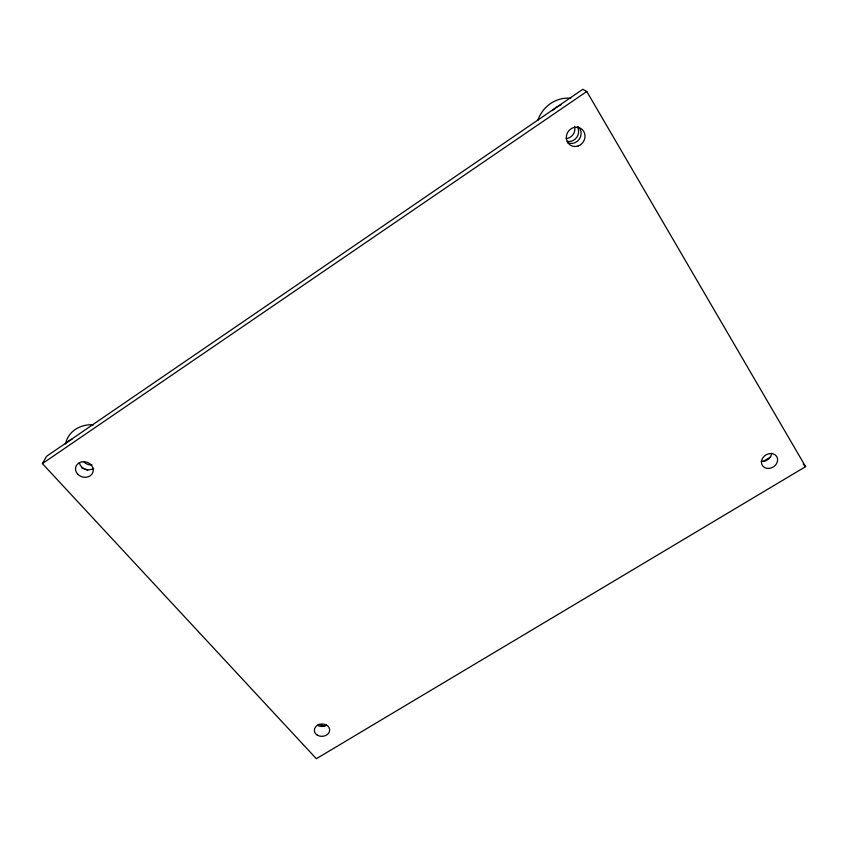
<?xml version="1.0" encoding="UTF-8"?>
<svg xmlns="http://www.w3.org/2000/svg" width="848" height="848" viewBox="0 0 848 848"><rect width="100%" height="100%" fill="white"/><g stroke="black" fill="none" stroke-linecap="round" stroke-linejoin="round"><path stroke-width="1.27" d="M42.4 463.602L46.64 456.245L582.82 89.284L586.784 91.489L805.6 466.633L316.346 758.716L42.4 463.602L586.784 91.489M326.056 724.637L323.851 725.973L318.88 724.266M763.232 461.439L770.821 456.871M81.832 468.011L87.651 470.237M803.215 464.026L805.6 466.633M65.275 444.013A29.489 25.376 16.7 0 1 71.942 439.222M552.324 110.579A32.298 30.062 -58.4 0 1 561.344 104.643M326.628 725.231A7.568 6.127 -3 0 1 317.438 725.188M91.913 464.905A8.766 7.558 16.8 0 1 83.751 461.768M65.964 442.264A28.8 24.899 17.1 0 1 93.598 424.806M93.662 468.372A8.851 7.611 16.6 0 1 79.383 462.891M577.361 126.818A9.593 8.936 -58.8 0 1 576.81 137.259A9.593 8.936 -58.8 0 1 567.28 141.362M537.823 120.268A31.482 29.351 -59.4 0 1 570.799 98.283M574.605 126.331A9.445 8.809 -59.3 0 1 566.093 138.627M578.378 126.776A9.688 9.021 -58.4 0 1 579.301 139.178A9.688 9.021 -58.4 0 1 567.45 142.559M771.606 453.341A8.342 6.985 -31.5 0 1 761.122 461.344M77.603 474.053A8.978 7.706 16.4 0 0 92.739 472.718A8.978 7.706 16.4 0 0 82.765 461.725A8.978 7.706 16.4 0 0 77.603 474.053M769.03 468.425A8.459 7.06 -31.4 0 0 776.8 456.648A8.459 7.06 -31.4 0 0 762.787 457.909A8.459 7.06 -31.4 0 0 769.03 468.425M578.166 145.962A9.837 9.148 -57.8 0 0 582.226 129.543A9.837 9.148 -57.8 0 0 566.612 135.044A9.837 9.148 -57.8 0 0 578.166 145.962M317.163 735.046A7.674 6.18 -3.1 0 0 329.586 731.029A7.674 6.18 -3.1 0 0 319.314 724.436A7.674 6.18 -3.1 0 0 317.163 735.046"/></g></svg>
